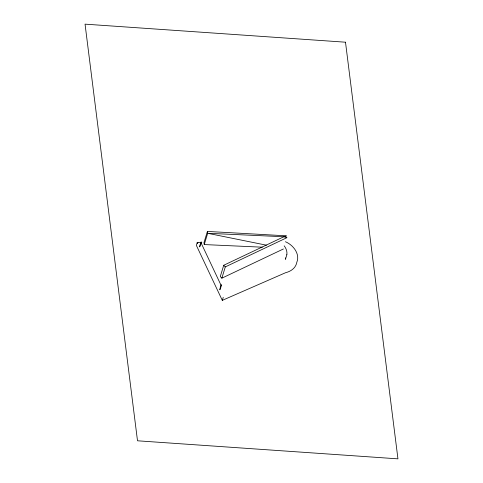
<?xml version="1.0" encoding="UTF-8"?>
<svg xmlns="http://www.w3.org/2000/svg" width="483" height="483" viewBox="0 0 483 483"><rect width="100%" height="100%" fill="white"/><g stroke="black" fill="none" stroke-linecap="round" stroke-linejoin="round"><path stroke-width="0.72" d="M285.465 257.892L285.447 259.359L286.854 254.692M286.848 254.752C287.355 251.534 286.135 248.334 284.167 245.823M201.025 242.448L197.251 242.647L197.698 242.623A0.706 0.628 43.8 0 0 197.366 243.335L197.384 243.245M197.988 242.738L197.191 242.689L196.358 245.376L222.289 300.366L285.634 272.69A21.3 15.293 17 0 0 296.791 262.384C300.348 253.829 293.042 244.887 285.417 241.723M200.638 242.762L200.874 243.257L200.982 242.122L199.388 246.837L199.884 246.765L201.079 242.871M201.013 242.816L201.019 242.798A0.7 0.405 -25.2 0 1 201.628 242.291L201.272 242.225M286.57 235.837L207.406 231.429L203.959 242.695L204.237 244.567L262.323 247.193M204.237 244.567L207.684 233.295L207.406 231.429M221.848 278.178L225.289 266.912L286.848 237.702L285.29 236.066L223.732 265.27L220.284 276.536L221.848 278.178L283.406 248.974M221.16 284.747L219.62 289.728L220.115 289.661L221.504 285.115L221.009 285.187L201.019 242.804A0.712 0.477 -30 0 1 201.411 242.303L201.822 242.303L200.795 242.237M222.289 300.366L223.231 297.347M197.469 243.046L197.438 243.112A0.725 0.489 -30.4 0 0 197.36 243.293L197.197 242.689L197.698 242.623M197.469 243.046L197.432 243.106A0.712 0.561 -39.9 0 0 197.384 243.323M200.771 242.327L201.659 242.273M201.019 242.804L201.266 242.756M221.009 285.187L221.256 285.139M266.453 245.189L207.684 233.295L283.853 236.742L286.848 237.702M223.732 265.27L225.289 266.912M345.496 42.202L85.05 24.15L137.504 440.792L397.95 458.85L345.496 42.202"/></g></svg>
